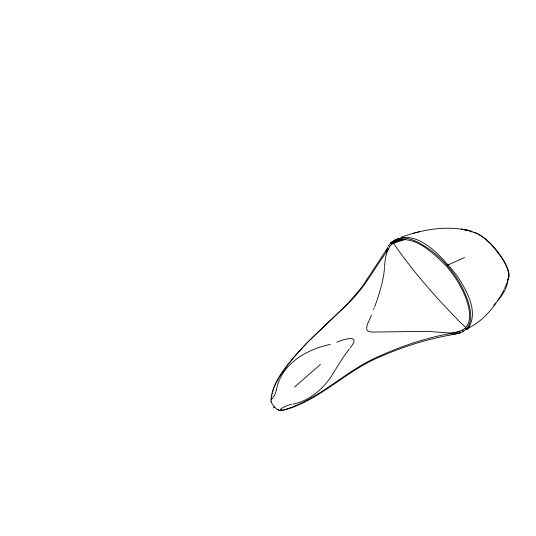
<?xml version="1.0" encoding="UTF-8"?>
<svg xmlns="http://www.w3.org/2000/svg" width="536" height="536" viewBox="0 0 536 536"><rect width="100%" height="100%" fill="white"/><g stroke="black" fill="none" stroke-linecap="round" stroke-linejoin="round"><path stroke-width="0.8" d="M384.58 266.988C384.902 260.295 385.719 253.3 389.277 247.465M384.526 267.799L383.669 275.497L381.893 283.805M271.377 398.965L271.477 398.081M393.786 243.237L394.905 241.877L397.263 240.376M507.713 281.259C506.775 288.636 502.4 294.988 497.777 300.589M272.482 393.169L272.368 393.719M271.853 395.977L271.993 395.347M381.692 284.576L380.935 287.443M272.851 391.602L273.065 390.824M468.049 328.601L467.693 329.339L467.03 329.258M380.781 287.993L380.473 289.085M380.319 289.634L380.084 290.452M379.923 290.988L379.769 291.53M276.402 389.94C281.172 363.937 306.217 349.532 330.236 344.407M276.335 390.161L276.208 390.597M379.609 292.073L379.441 292.609M379.28 293.145L379.12 293.681M276.06 391.086C275.651 394.148 272.308 399.086 271.33 399.622M378.952 294.217L378.456 295.805M378.282 296.334L378.115 296.864M273.293 390.047L273.541 389.277M377.947 297.393L377.773 297.916M377.599 298.438L377.424 298.961M377.25 299.477L377.076 299.999M376.902 300.515L376.721 301.031M376.54 301.547L376.272 302.317M376.091 302.833L375.91 303.343M375.723 303.852L375.448 304.622M273.809 388.506L274.084 387.749M385.947 251.478L387.91 247.197M468.102 328.441L468.752 327.335M375.26 305.125L374.979 305.889M374.791 306.391L374.597 306.894M374.121 308.14L373.927 308.635M373.733 309.131L373.538 309.634M274.372 387.005L274.666 386.275M371.327 315.054C370.061 320.019 365.331 325.305 367.127 330.578C370.785 332.957 375.609 331.75 379.749 331.992M274.975 385.545L275.625 384.098M504.55 288.643L507.84 280.884L507.86 279.095M467.352 328.501C480.933 322.511 491.706 310.277 499.586 297.781M275.966 383.387L276.67 381.967M502.527 292.656L503.894 289.996M277.032 381.27L277.749 379.95M389.618 246.848L388.587 245.91M278.11 379.294L278.486 378.637M499.974 297.165L502.185 293.326M392.868 243.545L392.151 243.994M279.249 377.337L280.429 375.414M335.489 369.585L342.819 357.854L349.278 348.996M335.08 370.262L334.873 370.597M334.665 370.932C325.633 386.764 311.215 400.419 292.937 404.184M391.896 242.513L391.005 242.754L391.963 243.826L405.27 239.284M388.667 245.783L390.851 242.922M280.837 374.778L282.077 372.875M389.773 246.587L391.816 243.981M468.544 327.643C478.809 311.182 466.38 290.19 457.315 276.161C444.29 259.893 418.522 227.572 394.402 240.409M282.499 372.245L284.241 369.74M281.373 409.665L280.824 410.469L279.149 410.308M382.845 257.079C372.252 272.456 363.1 289.011 349.512 302.076M382.885 257.025L388.285 249.22L387.106 248.65L361.961 286.981L348.882 302.398M285.139 368.493L287.912 364.795M350.055 347.985C361.874 333.975 344.514 338.853 336.789 342.229M288.857 363.582L290.78 361.184M507.827 280C511.525 274.13 506.708 266.901 504.195 261.468C499.117 252.664 492.537 244.677 484.638 238.272C481 235.525 477.033 232.845 472.504 231.887M291.39 360.447L292.609 358.973M293.226 358.242L293.842 357.512M294.465 356.782L296.354 354.611M296.991 353.887L297.627 353.164M393.873 243.82C412.023 270.211 435.788 297.554 459.151 321.165C461.094 323.094 463.03 325.044 465.094 326.846C466.581 327.563 465.349 330.745 467.747 327.215C471.479 321.64 471.077 314.478 469.844 308.18C464.538 285.567 450.2 265.601 432.163 251.263C421.276 243.31 403.782 231.659 391.133 242.634L392.077 243.719C410.422 230.219 434.488 253.997 446.528 266.338C456.21 277.568 464.082 290.639 468.049 305.004C469.925 312.428 471.151 321.647 465.483 327.784C466.501 329.211 468.062 328.394 466.494 329.171M298.271 352.447L301.48 348.916M493.743 305.165L495.807 302.88M507.351 281.527C512.731 268.556 498.808 254.064 491.378 244.644M302.096 348.246L302.713 347.576M303.336 346.913L306.451 343.616M347.924 303.403C329.519 321.948 309.305 338.759 292.462 358.825C282.613 371.093 271.317 385.022 270.894 401.518C273.199 406.368 277.903 412.68 284.093 409.732M306.465 343.402L349.124 302.471M273.367 407.936L274.519 406.77M466.139 329.144L463.352 331.315M465.221 328.045L462.635 330.022M294.532 387.086L320.448 364.433M393.779 240.939L394.241 240.537M391.133 242.634L392.164 241.977M466.421 328.849L467.452 328.2M466.353 328.95L469.449 326.538M447.272 265.353L464.558 257.481M397.431 240.296L398.483 239.847M391.535 242.841L391.193 242.955M401.437 237.106C423.742 229.16 448.759 224.839 471.961 231.458L461.456 229.073L468.189 230.373L465.65 229.844M393.625 241.682L398.087 240.101M454.89 334.142L459.432 333.097L463.225 331.389L462.521 330.089L457.027 332.233L450.059 333.017L426.71 331.335L380.419 331.972M460.076 332.869C461.02 329.419 452.217 334.504 449.758 333.606M459.895 332.936L449.918 335.087M399.019 239.652L400.111 239.331M391.005 242.754L403.829 239.257M419.742 231.632L412.345 233.495M291.463 404.553C287.973 404.218 273.172 412.11 284.71 409.913M284.603 409.611C320.139 399.193 346.249 369.719 380.359 355.737C402.469 345.733 425.812 338.069 449.677 333.62M285.219 409.805C320.997 399.501 347.388 369.545 382 356.005C403.709 346.551 426.549 339.362 449.845 335.101M454.206 334.236L452.163 334.417M470.856 231.74L472.055 231.82M473.757 232.47L476.933 233.448M278.948 410.228L278.184 409.792M477.06 233.482L484.062 237.971L491.19 244.45M277.923 409.591L277.514 409.216M390.952 242.815L391.917 243.887M465.322 327.952L466.24 329.037M271.497 401.625L271.377 401.149"/></g></svg>
